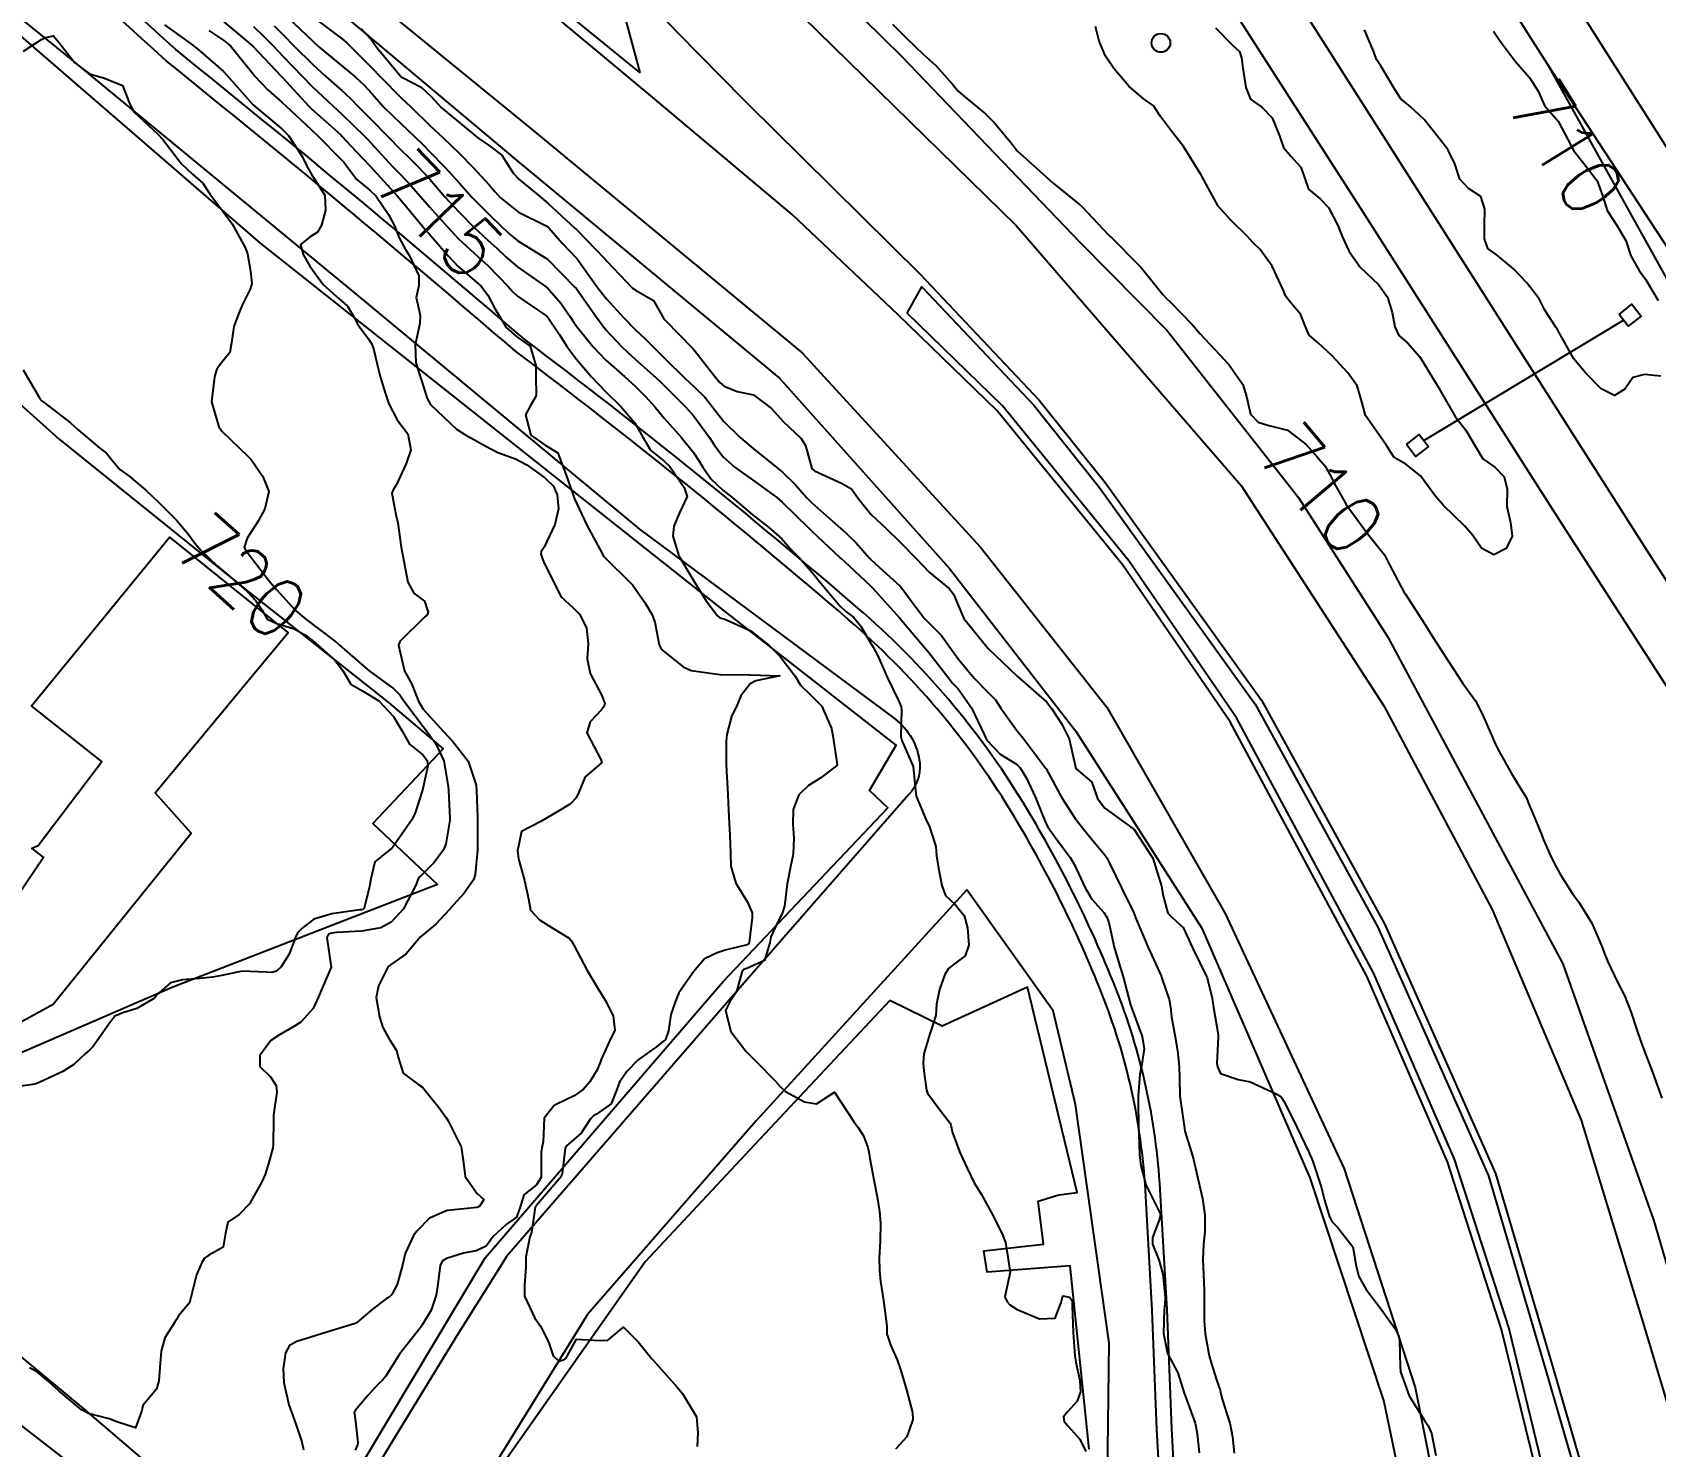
# Model space of a CAD drawing. Header units: metres. Extents: x 307586 to 320046, y 7427249 to 7434250.
# Drawn here: x 308249.6 to 308358.9, y 7433378.9 to 7433474.2 of the extents above; entities that cross this region are included whole.
import ezdxf
from ezdxf.enums import TextEntityAlignment as Align

# ---------------------------------------------------------------- set-up
doc = ezdxf.new("R2010")
doc.units = ezdxf.units.M
doc.header["$MEASUREMENT"] = 0
for name, color, linetype in [('Area Verde e Lazer', 45, 'Continuous'), ('Cotas', 45, 'Continuous'), ('Curvas de Nivel 1m', 11, 'Continuous'), ('Curvas de Nivel 5m', 15, 'Continuous'), ('Divisa', 42, 'FENCELINE2'), ('Edificações', 30, 'Continuous'), ('Linha Férrea', 20, 'Continuous'), ('Portico', 45, 'Continuous'), ('Postes', 20, 'Continuous'), ('Vias Primárias', 230, 'Continuous')]:
    doc.layers.add(name, color=color, linetype=linetype)
doc.styles.add('Style-STANDARD', font='STANDARD.shx')
doc.linetypes.add('FENCELINE2', pattern='A,0.25,-0.1,[132,ltypeshp.shx,S=0.1,R=0,X=-0.1,Y=0],-0.1,1', length=1.45)

msp = doc.modelspace()

# ---------------------------------------------------------------- linework, layer by layer
at = {"layer": 'Area Verde e Lazer'}
msp.add_lwpolyline([(308250.54, 7433510.3), (308254.31, 7433512.95), (308257.17, 7433515.85, -0.477008), (308257.92, 7433515.78, 0.001322), (308262.48, 7433508.89, 0.034375), (308271.65, 7433496.99, -0.003593), (308283.4, 7433483.54, 0.037064), (308288.67, 7433478.26), (308290.47, 7433471.49), (308274.05, 7433484.89), (308257.76, 7433498.31), (308246.19, 7433507.56, -0.707799), (308247.27, 7433509.44)], format="xyb", close=True, dxfattribs=at)
for points in [[(308232.71, 7433507.15), (308251.41, 7433491.66), (308265.59, 7433479.52), (308282.05, 7433465.68), (308299.89, 7433450.91), (308311.34, 7433438.07), (308319.87, 7433427.12), (308328.36, 7433413.85), (308335.63, 7433397.02), (308340.62, 7433381.95), (308343.64, 7433367.37)], [(308351.65, 7433376.21), (308349.04, 7433386.93), (308345.37, 7433398.27), (308339.92, 7433410.83), (308330.68, 7433428.01), (308323.42, 7433438.6), (308314.92, 7433449.04), (308308.5, 7433455.29), (308309.49, 7433457.06), (308317.02, 7433449.08), (308321.43, 7433443.56), (308331.95, 7433428.93), (308340.2, 7433413.92), (308347.66, 7433397.15), (308351.54, 7433384.04), (308355.76, 7433369.49)]]:
    msp.add_lwpolyline(points, dxfattribs=at)
msp.add_lwpolyline([(308326.76, 7433372.22), (308326.32, 7433380.12), (308326.01, 7433388.14), (308325.54, 7433396.23, 0.08058), (308322.53, 7433409.85, 0.042452), (308316.31, 7433422.3, 0.077943), (308305.17, 7433435.41, 0.016479), (308282.73, 7433453.5, 0.008104), (308259.21, 7433473.04, 0.030446), (308231.41, 7433495.56, 0.010204)], format="xyb", dxfattribs=at)
at = {"layer": 'Curvas de Nivel 1m', "flags": 128}
for points, elevation in [([(308258.45, 7433474.71), (308260.35, 7433473.33), (308260.43, 7433473.27), (308260.69, 7433473.07), (308262.41, 7433471.58), (308262.68, 7433471.3), (308264.38, 7433469.36), (308264.42, 7433469.32), (308264.47, 7433469.28), (308266.36, 7433467.71), (308266.81, 7433467.25), (308267.73, 7433465.84), (308268.03, 7433465.23), (308268.33, 7433464.67), (308269.25, 7433463.22), (308269.29, 7433462.23), (308269.04, 7433461.22), (308268.77, 7433460.73), (308268.27, 7433460.42), (308267.61, 7433459.9), (308267.79, 7433459.23), (308268.25, 7433458.45), (308269.14, 7433457.22), (308270.22, 7433456.24), (308270.78, 7433455.76), (308271.11, 7433455.2), (308271.5, 7433454.48), (308272.2, 7433453.55), (308272.43, 7433453.18), (308272.56, 7433452.8), (308272.95, 7433451.17), (308273.27, 7433450.05), (308273.57, 7433449.17), (308274.13, 7433448.1), (308274.85, 7433447.15), (308275.04, 7433446.08), (308274.73, 7433445.15), (308274.08, 7433443.73), (308273.86, 7433443.38), (308273.78, 7433443.16), (308274.05, 7433441.72), (308274.17, 7433441.16), (308274.39, 7433439.52), (308274.46, 7433439.15), (308274.58, 7433438.58), (308274.85, 7433437.15), (308275.26, 7433436.41), (308275.98, 7433435.87), (308276.21, 7433435.13), (308276.15, 7433434.95), (308275.97, 7433434.79), (308274.32, 7433433.15), (308274.21, 7433432.9), (308274.62, 7433431.15), (308275.09, 7433430.32), (308275.57, 7433429.13), (308275.89, 7433428.59), (308277.24, 7433427.12), (308277.87, 7433426.43), (308278.91, 7433425.1), (308279.45, 7433423.48), (308279.48, 7433423.09), (308279.55, 7433421.35), (308279.55, 7433421.09), (308279.55, 7433419.33), (308279.54, 7433419.09), (308279.39, 7433417.46), (308279.27, 7433417.09), (308278.65, 7433416.2), (308277.73, 7433415.19), (308277.69, 7433415.15), (308277.66, 7433415.11), (308276.73, 7433414.12), (308275.71, 7433413.25), (308275.6, 7433413.13), (308274.74, 7433412.11), (308273.69, 7433411.38), (308273.56, 7433411.29), (308273.47, 7433411.16), (308272.88, 7433409.96), (308272.72, 7433409.17), (308272.94, 7433407.87), (308273.17, 7433407.16), (308273.62, 7433406.33), (308274.08, 7433405.61), (308274.2, 7433405.15), (308274.54, 7433404.08), (308275.59, 7433403.28), (308275.83, 7433403.13), (308276.96, 7433401.73), (308277.41, 7433401.11), (308277.56, 7433400.87), (308278.45, 7433399.1), (308278.59, 7433398.03), (308278.72, 7433397.1), (308279.5, 7433395.98), (308279.98, 7433395.57), (308279.68, 7433395.09), (308279.49, 7433395.02), (308277.75, 7433394.85), (308277.49, 7433394.81), (308276.31, 7433394.3), (308275.48, 7433393.46), (308275.24, 7433393.13), (308274.67, 7433391.93), (308274.5, 7433391.14), (308274.12, 7433389.84), (308273.78, 7433389.15), (308273.59, 7433388.99), (308273.42, 7433388.88), (308272.44, 7433388.14), (308271.39, 7433387.24), (308271.35, 7433387.22), (308271.23, 7433387.18), (308269.39, 7433386.62), (308268.32, 7433386.29), (308267.38, 7433386), (308266.88, 7433385.73), (308266.6, 7433385.24), (308266.44, 7433384.16), (308266.49, 7433383.24), (308266.83, 7433381.73), (308267, 7433381.23), (308267.31, 7433380.42), (308267.7, 7433379.23), (308267.82, 7433378.7)], 718), ([(308261.45, 7433474.32), (308262.44, 7433473.66), (308262.89, 7433473.3), (308264.41, 7433471.43), (308264.52, 7433471.28), (308265.44, 7433470.31), (308266.39, 7433469.47), (308266.63, 7433469.25), (308268.36, 7433467.64), (308268.79, 7433467.23), (308270.34, 7433465.65), (308270.55, 7433465.42), (308270.72, 7433465.2), (308271.41, 7433464.28), (308272.32, 7433463.54), (308272.69, 7433463.18), (308273.54, 7433461.92), (308273.94, 7433461.16), (308274.27, 7433460.35), (308274.69, 7433459.57), (308274.97, 7433459.15), (308275.58, 7433457.8), (308275.59, 7433457.14), (308275.42, 7433456.33), (308275.67, 7433455.14), (308275.65, 7433454.58), (308275.34, 7433453.14), (308275.38, 7433451.94), (308275.63, 7433451.14), (308275.76, 7433450.74), (308276.15, 7433449.53), (308276.38, 7433449.13), (308278.12, 7433447.47), (308278.69, 7433447.1), (308280.11, 7433446.31), (308280.91, 7433445.89), (308282.1, 7433445.46), (308282.86, 7433445.05), (308284.08, 7433444.19), (308284.67, 7433443.62), (308284.92, 7433443.03), (308284.99, 7433442.09), (308284.75, 7433441.03), (308284.03, 7433439.52), (308283.84, 7433439.22), (308283.8, 7433439.04), (308284.01, 7433438.49), (308284.76, 7433437.03), (308285.16, 7433436.2), (308285.98, 7433435.43), (308286.41, 7433435.01), (308286.88, 7433434.08), (308287, 7433433), (308286.94, 7433432), (308287.13, 7433431), (308287.91, 7433429.53), (308288.13, 7433428.99), (308288.08, 7433428.81), (308287.9, 7433428.55), (308287.14, 7433427.74), (308286.9, 7433427), (308287.86, 7433425.2), (308287.91, 7433424.99), (308287.89, 7433424.95), (308287.85, 7433424.93), (308286.8, 7433424.05), (308286.36, 7433423), (308286.2, 7433422.63), (308285.82, 7433422.23), (308285.07, 7433421.77), (308283.8, 7433421.04), (308282.5, 7433420.35), (308282.23, 7433419.06), (308282.31, 7433418.52), (308282.72, 7433417.05), (308282.97, 7433415.82), (308283.12, 7433415.05), (308283.73, 7433414.4), (308284.57, 7433413.87), (308285.71, 7433413.16), (308285.86, 7433413.01), (308286.03, 7433412.69), (308286.93, 7433411), (308287.67, 7433409.76), (308288.14, 7433408.99), (308288.69, 7433407.93), (308288.8, 7433406.98), (308288.42, 7433406.19), (308287.88, 7433404.99), (308287.81, 7433404.79), (308287.61, 7433404.3), (308287.12, 7433403.48), (308286.69, 7433403), (308286.05, 7433402.54), (308285.58, 7433402.31), (308284.71, 7433401.89), (308284.03, 7433401.03), (308283.97, 7433399.45), (308283.87, 7433399.04), (308283.84, 7433398.74), (308283.83, 7433397.04), (308283.51, 7433396.56), (308282.67, 7433395.88), (308282.41, 7433395.05), (308282.17, 7433394.37), (308281.48, 7433393.87), (308280.6, 7433393.07), (308280.13, 7433392.41), (308279.46, 7433392.11), (308278.6, 7433391.95), (308277.45, 7433391.58), (308277.16, 7433391.4), (308277.03, 7433391.11), (308276.85, 7433389.69), (308276.76, 7433389.12), (308276.42, 7433388.11), (308275.84, 7433387.13), (308275.66, 7433386.86), (308275.39, 7433386.53), (308274.29, 7433385.15), (308273.36, 7433383.65), (308273.14, 7433383.38), (308272.9, 7433383.16), (308272.16, 7433382.36), (308271.33, 7433381.36), (308271.25, 7433381.25), (308271.24, 7433381.18), (308271.25, 7433381.11), (308271.32, 7433380.61), (308271.47, 7433379.18), (308271.46, 7433379.02), (308271.3, 7433378.67)], 717), ([(308262.45, 7433474.9), (308264.4, 7433473.28), (308264.43, 7433473.25), (308266.31, 7433471.25), (308266.36, 7433471.21), (308266.4, 7433471.16), (308268.18, 7433469.23), (308268.38, 7433469.03), (308269.91, 7433467.67), (308270.35, 7433467.27), (308270.41, 7433467.21), (308271.35, 7433466.2), (308272.32, 7433465.18), (308274.16, 7433463.16), (308274.31, 7433462.99), (308275.84, 7433461.14), (308276.04, 7433460.89), (308276.28, 7433460.63), (308277.59, 7433459.12), (308278.25, 7433458.42), (308279.79, 7433457.09), (308280.23, 7433456.5), (308280.72, 7433455.59), (308281.02, 7433455.08), (308281.46, 7433454.33), (308282.2, 7433453.69), (308283.1, 7433453.05), (308283.47, 7433451.75), (308283.47, 7433451.05), (308283.49, 7433449.71), (308283.12, 7433449.05), (308282.77, 7433448.42), (308283.14, 7433447.05), (308284.11, 7433446.38), (308284.95, 7433445.88), (308285.27, 7433445.02), (308285.5, 7433444.44), (308286, 7433443.01), (308286.07, 7433442.78), (308286.92, 7433441), (308287.94, 7433439.08), (308287.98, 7433438.99), (308288.02, 7433438.94), (308289.99, 7433436.97), (308290.82, 7433435.79), (308291.32, 7433434.95), (308291.49, 7433434.47), (308291.78, 7433432.94), (308291.95, 7433432.61), (308293.41, 7433431.44), (308293.93, 7433431.21), (308295.88, 7433430.94), (308295.92, 7433430.93), (308297.88, 7433430.91), (308297.92, 7433430.92), (308299.92, 7433430.85), (308298.29, 7433430.5), (308297.92, 7433430.3), (308297.29, 7433429.5), (308297.05, 7433428.88), (308296.66, 7433428.11), (308296.34, 7433426.89), (308296.3, 7433426.45), (308296.29, 7433424.89), (308296.31, 7433424.42), (308296.4, 7433422.88), (308296.43, 7433422.28), (308296.5, 7433420.88), (308296.54, 7433420.14), (308296.59, 7433418.88), (308296.62, 7433418.03), (308296.94, 7433416.88), (308297.74, 7433415.6), (308298.04, 7433414.87), (308298.05, 7433414.55), (308297.85, 7433412.87), (308297.81, 7433412.77), (308297.71, 7433412.72), (308296.23, 7433412.36), (308295.7, 7433412.19), (308294.83, 7433411.77), (308294.09, 7433410.91), (308293.68, 7433410.29), (308293.12, 7433409.48), (308292.88, 7433408.93), (308292.56, 7433408.02), (308292.41, 7433406.93), (308292.22, 7433406.34), (308291.62, 7433405.87), (308290.38, 7433404.96), (308289.61, 7433404.18), (308289.1, 7433403.47), (308288.94, 7433402.98), (308288.56, 7433402), (308287.57, 7433401.31), (308287.36, 7433401.2), (308287.15, 7433400.99), (308286.52, 7433400.04), (308285.54, 7433399.18), (308285.46, 7433399.01), (308285.25, 7433397.28), (308285.12, 7433397.02), (308283.49, 7433395.14), (308283.45, 7433395.09), (308283.43, 7433395.04), (308283.18, 7433393.34), (308283.08, 7433393.04), (308282.8, 7433391.7), (308282.8, 7433391.05), (308282.72, 7433389.76), (308282.71, 7433389.05), (308283.4, 7433387.57), (308283.79, 7433387.03), (308284.33, 7433385.97), (308284.64, 7433385.02), (308285.02, 7433384.67), (308285.37, 7433384.75), (308285.52, 7433384.86), (308285.58, 7433385.01), (308286.22, 7433386.16), (308287.38, 7433386.08), (308288.31, 7433386.05), (308289.39, 7433386.97), (308290.38, 7433385.96), (308291.19, 7433384.94), (308291.27, 7433384.84), (308291.37, 7433384.74), (308293, 7433382.92), (308293.35, 7433382.5), (308294.31, 7433380.91), (308294.39, 7433379.83), (308294.35, 7433378.91)], 716), ([(308265.84, 7433474.65), (308266.44, 7433474.04), (308267.21, 7433473.24), (308268.42, 7433472.05), (308269.32, 7433471.22), (308270.39, 7433470.28), (308270.96, 7433469.77), (308271.52, 7433469.19), (308272.37, 7433468.32), (308273.53, 7433467.17), (308274.34, 7433466.33), (308274.93, 7433465.75), (308275.55, 7433465.14), (308275.93, 7433464.74), (308276.32, 7433464.3), (308277.35, 7433463.12), (308278.3, 7433462.08), (308279.27, 7433461.1), (308280.27, 7433460.18), (308280.84, 7433459.66), (308281.45, 7433459.07), (308282.25, 7433458.38), (308284.2, 7433457.04), (308284.23, 7433457.02), (308285.15, 7433455.96), (308285.8, 7433455.02), (308285.96, 7433454.76), (308286.21, 7433454.41), (308287.33, 7433453), (308288.18, 7433452.12), (308289.46, 7433450.98), (308290.16, 7433450.36), (308290.87, 7433449.67), (308291.51, 7433448.95), (308292.13, 7433448.21), (308293.27, 7433446.93), (308294.1, 7433445.89), (308294.49, 7433445.31), (308294.72, 7433444.91), (308295.28, 7433444.09), (308296.08, 7433443.36), (308296.69, 7433442.88), (308298.06, 7433441.71), (308299.15, 7433440.86), (308300.04, 7433440.07), (308300.62, 7433439.43), (308301.2, 7433438.83), (308302.01, 7433437.91), (308302.91, 7433436.81), (308303.98, 7433435.53), (308304.37, 7433435.18), (308304.88, 7433434.79), (308305.37, 7433434.18), (308305.96, 7433433.19), (308306.21, 7433432.77), (308306.51, 7433432.2), (308307.14, 7433430.76), (308307.91, 7433429.19), (308308.09, 7433428.75), (308308.11, 7433428.54), (308308.06, 7433426.75), (308308.14, 7433426.48), (308308.9, 7433424.74), (308309.01, 7433423.57), (308309.1, 7433422.74), (308309.81, 7433421.04), (308309.97, 7433420.73), (308310.42, 7433419.35), (308310.48, 7433418.72), (308310.61, 7433417.88), (308310.84, 7433416.71), (308311.08, 7433416.04), (308311.74, 7433415.43), (308312.34, 7433414.69), (308312.56, 7433413.86), (308312.64, 7433412.69), (308312.41, 7433411.98), (308311.69, 7433411.43), (308311.27, 7433411.12), (308311.03, 7433410.71), (308310.67, 7433409.72), (308310.48, 7433408.72), (308310.42, 7433407.95), (308310.03, 7433406.72), (308309.62, 7433405.37), (308309.57, 7433404.78), (308309.57, 7433404.73), (308309.61, 7433404.22), (308309.79, 7433402.92), (308309.87, 7433402.73), (308310.69, 7433401.6), (308311.39, 7433400.7), (308311.44, 7433400.58), (308311.56, 7433400.05), (308312.07, 7433398.69), (308312.54, 7433397.68), (308313.01, 7433396.69), (308313.51, 7433395.89), (308314.18, 7433394.67), (308314.9, 7433393.24), (308315.11, 7433392.66), (308315.44, 7433390.66), (308315.08, 7433389.01), (308315.23, 7433388.66), (308315.42, 7433388.46), (308315.91, 7433388.16), (308317.41, 7433387.52), (308318.47, 7433387.56), (308318.87, 7433388.62), (308318.98, 7433389.07), (308319.43, 7433388.99), (308319.58, 7433388.77), (308319.62, 7433388.61), (308319.62, 7433388.4), (308319.67, 7433386.61), (308319.79, 7433385.02), (308319.85, 7433384.6), (308320.14, 7433383.37), (308320.18, 7433382.6), (308319.96, 7433381.98), (308319.33, 7433381.28), (308319.02, 7433380.92), (308319.07, 7433380.61), (308319.32, 7433380.3), (308320.12, 7433379.41), (308320.53, 7433378.59)], 714), ([(308266.72, 7433475.25), (308268.44, 7433473.6), (308268.85, 7433473.23), (308270.41, 7433471.94), (308271.29, 7433471.2), (308271.88, 7433470.67), (308272.39, 7433470.11), (308273.24, 7433469.17), (308274.37, 7433468.05), (308275.33, 7433467.15), (308275.86, 7433466.65), (308276.34, 7433466.16), (308277.34, 7433465.12), (308278.32, 7433464.03), (308279.16, 7433463.1), (308280.3, 7433461.94), (308281.2, 7433461.08), (308281.77, 7433460.56), (308282.27, 7433460.15), (308284.09, 7433459.04), (308284.26, 7433458.91), (308286.13, 7433457.01), (308286.18, 7433456.96), (308286.23, 7433456.89), (308287.56, 7433455), (308288.2, 7433454.16), (308289.3, 7433452.98), (308290.18, 7433452.16), (308291.57, 7433450.95), (308291.87, 7433450.66), (308292.16, 7433450.37), (308293.61, 7433448.93), (308294.13, 7433448.33), (308295.17, 7433446.9), (308295.54, 7433446.33), (308296.1, 7433445.6), (308296.91, 7433444.88), (308298.08, 7433444.06), (308299.72, 7433442.85), (308300.07, 7433442.55), (308301.84, 7433440.82), (308301.94, 7433440.72), (308302.04, 7433440.62), (308303.99, 7433438.8), (308304.02, 7433438.78), (308304.28, 7433438.54), (308306, 7433436.93), (308306.16, 7433436.77), (308307.97, 7433434.75), (308309.69, 7433432.73), (308309.95, 7433432.42), (308311.28, 7433430.71), (308311.56, 7433430.34), (308311.92, 7433429.96), (308312.84, 7433428.69), (308313.71, 7433426.85), (308313.77, 7433426.68), (308313.87, 7433426.51), (308314.76, 7433425.56), (308315.86, 7433424.89), (308316.11, 7433424.65), (308316.54, 7433423.95), (308317.15, 7433422.64), (308317.81, 7433420.97), (308317.99, 7433420.63), (308318.51, 7433419.91), (308319.47, 7433418.61), (308319.78, 7433418.11), (308320.47, 7433416.6), (308320.94, 7433415.79), (308321.74, 7433414.9), (308321.95, 7433414.58), (308322.08, 7433414.22), (308322.44, 7433412.57), (308322.76, 7433411.51), (308323.06, 7433410.57), (308323.55, 7433408.67), (308323.58, 7433408.56), (308323.66, 7433408.37), (308324.33, 7433406.55), (308324.47, 7433405.71), (308324.28, 7433404.55), (308324.17, 7433403.99), (308324.06, 7433402.56), (308324.05, 7433402.09), (308324.08, 7433400.55), (308324.1, 7433400.01), (308324.16, 7433398.55), (308324.23, 7433397.85), (308324.58, 7433396.55), (308325.49, 7433394.7), (308325.55, 7433394.59), (308325.56, 7433394.54), (308325.49, 7433394.24), (308325.02, 7433393), (308325.03, 7433392.54), (308325.46, 7433391.5), (308325.73, 7433390.54), (308325.87, 7433388.98), (308325.85, 7433388.53), (308325.82, 7433388.13), (308325.77, 7433386.53), (308326.03, 7433385.18), (308326.4, 7433384.52), (308326.74, 7433383.89), (308327.15, 7433382.51), (308327.35, 7433382.03), (308327.89, 7433380.5), (308328.03, 7433379.79), (308328.16, 7433378.5)], 713), ([(308268.48, 7433475.23), (308270.44, 7433473.74), (308270.73, 7433473.5), (308271.04, 7433473.2), (308272.41, 7433471.83), (308273.04, 7433471.17), (308274.39, 7433469.78), (308274.72, 7433469.49), (308275.07, 7433469.15), (308276.36, 7433467.91), (308277.21, 7433467.12), (308278.34, 7433466.03), (308279.25, 7433465.1), (308280.32, 7433463.93), (308280.71, 7433463.48), (308281.08, 7433463.08), (308282.3, 7433462.09), (308284.17, 7433461.16), (308284.28, 7433461.1), (308284.35, 7433461.04), (308285.24, 7433459.99), (308286.2, 7433459.01), (308286.26, 7433458.94), (308287.63, 7433457), (308288.23, 7433456.25), (308289.37, 7433454.98), (308290.2, 7433454.15), (308290.82, 7433453.58), (308291.44, 7433452.95), (308292.18, 7433452.21), (308293.49, 7433450.93), (308294.16, 7433450.3), (308294.85, 7433449.61), (308295.42, 7433448.9), (308296.13, 7433448), (308297.26, 7433446.88), (308298.11, 7433446.17), (308299.73, 7433444.85), (308300.09, 7433444.56), (308300.96, 7433443.72), (308301.73, 7433442.83), (308302.07, 7433442.49), (308304, 7433440.8), (308304.04, 7433440.76), (308305.05, 7433439.8), (308305.96, 7433438.77), (308306.02, 7433438.7), (308306.64, 7433438.14), (308308, 7433436.91), (308308.14, 7433436.75), (308308.56, 7433436.17), (308309.64, 7433434.73), (308309.97, 7433434.39), (308310.81, 7433433.56), (308311.41, 7433432.71), (308311.94, 7433431.98), (308313.01, 7433430.69), (308313.91, 7433429.76), (308314.45, 7433429.22), (308314.81, 7433428.67), (308315.88, 7433427.15), (308316.3, 7433426.65), (308317.72, 7433424.76), (308317.82, 7433424.63), (308317.85, 7433424.58), (308318.91, 7433422.62), (308319.81, 7433421.24), (308320.32, 7433420.6), (308320.98, 7433419.78), (308321.79, 7433418.8), (308321.94, 7433418.58), (308322.13, 7433418.22), (308322.93, 7433416.57), (308323.74, 7433414.91), (308323.89, 7433414.56), (308324, 7433414.29), (308324.73, 7433412.55), (308325.6, 7433410.62), (308325.64, 7433410.54), (308325.68, 7433410.41), (308326.16, 7433409.03), (308326.23, 7433408.53), (308326.31, 7433407.87), (308326.56, 7433406.53), (308326.71, 7433405.61), (308326.83, 7433404.52), (308326.84, 7433403.75), (308326.87, 7433402.52), (308327.1, 7433400.98), (308327.15, 7433400.52), (308327.21, 7433400.16), (308327.55, 7433399.09), (308327.72, 7433398.51), (308327.78, 7433398.26), (308328.2, 7433396.5), (308328.39, 7433395.62), (308328.55, 7433394.5), (308328.56, 7433393.42), (308328.46, 7433392.5), (308328.41, 7433391.55), (308328.46, 7433390.5), (308328.51, 7433389.42), (308328.51, 7433388.5), (308328.51, 7433387.4), (308328.57, 7433386.5), (308328.85, 7433385.03), (308329, 7433384.49), (308329.36, 7433383.34), (308329.58, 7433382.71), (308329.64, 7433382.49), (308329.73, 7433382.1), (308330.24, 7433380.48), (308330.42, 7433379.58), (308330.53, 7433378.47)], 712), ([(308271.71, 7433474.45), (308272.44, 7433473.63), (308272.75, 7433473.18), (308274.4, 7433471.2), (308274.48, 7433471.16), (308275.75, 7433470.5), (308276.39, 7433469.91), (308277.12, 7433469.12), (308278.37, 7433468.08), (308279.57, 7433467.1), (308280.35, 7433466.55), (308281.18, 7433465.92), (308281.72, 7433465.07), (308281.96, 7433464.7), (308282.33, 7433464.3), (308283.85, 7433463.04), (308284.31, 7433462.67), (308286.11, 7433461.01), (308286.2, 7433460.93), (308286.28, 7433460.84), (308288.07, 7433458.99), (308288.26, 7433458.79), (308289.99, 7433456.97), (308290.23, 7433456.81), (308291.41, 7433456.13), (308292.07, 7433454.94), (308292.13, 7433454.86), (308292.21, 7433454.78), (308294.04, 7433452.92), (308294.19, 7433452.75), (308295.62, 7433450.9), (308295.87, 7433450.6), (308296.16, 7433450.35), (308297.03, 7433450), (308298.15, 7433449.77), (308299.35, 7433448.86), (308300.13, 7433447.99), (308301.35, 7433446.83), (308301.65, 7433446.37), (308302.06, 7433444.82), (308302.07, 7433444.8), (308302.09, 7433444.78), (308302.26, 7433444.65), (308304.08, 7433443.83), (308304.74, 7433443.45), (308305.22, 7433442.78), (308306.06, 7433441.72), (308307.07, 7433440.76), (308308.03, 7433439.84), (308309.1, 7433438.74), (308310.01, 7433437.81), (308311.34, 7433436.71), (308311.62, 7433436.34), (308311.98, 7433435.5), (308312.32, 7433434.7), (308313.95, 7433432.68), (308315.93, 7433430.8), (308316.1, 7433430.65), (308317.91, 7433429.06), (308318.24, 7433428.63), (308318.91, 7433427.59), (308319.4, 7433426.61), (308319.85, 7433424.61), (308320.94, 7433423.69), (308321.33, 7433422.59), (308321.82, 7433421.93), (308323.71, 7433420.56), (308323.8, 7433420.48), (308325.04, 7433418.55), (308325.63, 7433416.67), (308325.66, 7433416.54), (308325.75, 7433416.01), (308326.06, 7433414.86), (308326.38, 7433414.53), (308327.1, 7433413.89), (308327.71, 7433412.51), (308328.7, 7433410.5), (308329.04, 7433409.13), (308329.13, 7433408.5), (308329.44, 7433406.68), (308329.46, 7433406.49), (308329.36, 7433404.74), (308329.41, 7433404.49), (308329.61, 7433404.04), (308330.79, 7433403.65), (308331.6, 7433403.49), (308333.35, 7433402.69), (308333.59, 7433402.54), (308333.71, 7433402.44), (308333.95, 7433402.08), (308334.76, 7433400.43), (308335.55, 7433398.75), (308335.66, 7433398.53), (308335.72, 7433398.42), (308335.84, 7433398.11), (308336.38, 7433396.41), (308336.61, 7433395.51), (308336.96, 7433394.4), (308337.14, 7433394.05), (308337.49, 7433393.7), (308338.52, 7433392.38), (308338.76, 7433391.07), (308338.92, 7433390.38), (308339.43, 7433389.49), (308339.91, 7433388.84), (308340.29, 7433388.36), (308341.4, 7433386.82), (308341.62, 7433386.34), (308341.68, 7433386.04), (308341.71, 7433384.34), (308341.74, 7433383.96), (308342.31, 7433382.33), (308343.33, 7433380.71), (308343.61, 7433380.32), (308343.82, 7433379.82), (308344.11, 7433378.31)], 711), ([(308248.95, 7433472.94), (308249.74, 7433473.46), (308250.17, 7433473.72), (308250.44, 7433473.86), (308250.97, 7433473.97), (308251.4, 7433473.44), (308252.41, 7433472.14), (308253.39, 7433471.41), (308254.4, 7433471.12), (308255.62, 7433470.61), (308256.11, 7433469.37), (308256.38, 7433468.84), (308258, 7433467.35), (308258.35, 7433466.97), (308259.6, 7433465.34), (308260.33, 7433464.65), (308261.04, 7433464.04), (308261.5, 7433463.31), (308262.3, 7433462.27), (308263.01, 7433461.29), (308263.91, 7433459.65), (308264.04, 7433459.28), (308264.25, 7433458.12), (308264.33, 7433457.28), (308264.23, 7433456.9), (308263.69, 7433455.81), (308263.46, 7433455.29), (308263.12, 7433454.38), (308262.97, 7433453.29), (308262.86, 7433452.62), (308262.17, 7433451.79), (308261.97, 7433451.5), (308261.92, 7433451.3), (308261.83, 7433450.98), (308261.62, 7433449.31), (308262.12, 7433447.63), (308262.33, 7433447.3), (308264.1, 7433445.63), (308264.27, 7433445.45), (308264.38, 7433445.28), (308265.08, 7433444.27), (308265.49, 7433443.26), (308265.22, 7433442.09), (308264.77, 7433441.27), (308264.03, 7433440.12), (308263.81, 7433439.49), (308263.94, 7433439.28), (308264.02, 7433439.18), (308265.49, 7433437.26), (308265.72, 7433436.98), (308265.99, 7433436.66), (308267.27, 7433435.24), (308267.97, 7433434.66), (308269.9, 7433433.21), (308269.95, 7433433.17), (308270.24, 7433432.91), (308271.93, 7433431.44), (308272.25, 7433431.18), (308273.91, 7433429.96), (308274.32, 7433429.56), (308274.59, 7433429.15), (308275.88, 7433427.42), (308276.11, 7433427.13), (308276.73, 7433426.26), (308277.28, 7433425.12), (308277.57, 7433423.38), (308277.58, 7433423.11), (308277.67, 7433421.24), (308277.67, 7433421.11), (308277.4, 7433419.5), (308277.26, 7433419.12), (308276.63, 7433418.26), (308275.76, 7433417.42), (308275.61, 7433417.27), (308275.53, 7433417.13), (308275.4, 7433416.79), (308274.56, 7433415.15), (308273.72, 7433414.24), (308273.02, 7433413.87), (308271.72, 7433413.64), (308270.05, 7433413.54), (308269.72, 7433413.51), (308269.5, 7433413.43), (308269.38, 7433413.21), (308269.68, 7433411.21), (308269.08, 7433409.8), (308268.83, 7433409.22), (308268.46, 7433408.42), (308267.64, 7433407.52), (308267.46, 7433407.4), (308267.21, 7433407.23), (308266.21, 7433406.66), (308265.62, 7433406.27), (308264.87, 7433405.26), (308264.88, 7433404.53), (308265.6, 7433403.82), (308265.98, 7433403.25), (308266.03, 7433402.8), (308265.8, 7433401.25), (308265.79, 7433401.02), (308265.77, 7433399.25), (308265.75, 7433399.04), (308265.53, 7433398.2), (308265.31, 7433397.46), (308265.23, 7433397.25), (308265, 7433396.75), (308264.18, 7433395.27), (308263.49, 7433394.56), (308262.73, 7433394.04), (308262.57, 7433393.29), (308262.41, 7433392.34), (308261.45, 7433391.81), (308261.15, 7433391.6), (308260.96, 7433391.31), (308260.6, 7433390.48), (308260.32, 7433389.32), (308260.14, 7433388.59), (308259.4, 7433387.73), (308259.25, 7433387.48), (308259.16, 7433387.33), (308258.48, 7433386.24), (308258.22, 7433385.34), (308258.16, 7433384.54), (308258.08, 7433383.34), (308257.91, 7433382.78), (308257.33, 7433382.09), (308257, 7433381.68), (308256.93, 7433381.35), (308256.49, 7433380.18), (308255.31, 7433380.56), (308254.72, 7433380.79), (308253.32, 7433381.15), (308252.86, 7433381.4), (308251.34, 7433382.67), (308250.47, 7433383.43), (308249.87, 7433383.95), (308249.36, 7433384.21)], 719)]:
    msp.add_lwpolyline(points, dxfattribs=dict(at, elevation=elevation))
at = {"layer": 'Curvas de Nivel 5m', "flags": 128}
for points, elevation in [([(308264.45, 7433474.59), (308265.12, 7433473.95), (308265.79, 7433473.26), (308266.42, 7433472.59), (308267.72, 7433471.24), (308268.4, 7433470.55), (308269.82, 7433469.22), (308270.38, 7433468.7), (308271.94, 7433467.19), (308272.15, 7433466.98), (308272.35, 7433466.76), (308273.82, 7433465.17), (308274.33, 7433464.64), (308275.06, 7433463.89), (308275.71, 7433463.14), (308276.3, 7433462.45), (308277.49, 7433461.12), (308278.27, 7433460.29), (308279.56, 7433459.1), (308280.25, 7433458.48), (308281.62, 7433457.07), (308281.9, 7433456.73), (308282.23, 7433456.43), (308284.09, 7433455.16), (308284.21, 7433455.08), (308284.23, 7433455.06), (308284.25, 7433455.04), (308285.04, 7433453.86), (308285.59, 7433453.02), (308286.18, 7433452.2), (308287.23, 7433451), (308288.15, 7433450.02), (308289.2, 7433448.98), (308290.13, 7433447.92), (308290.67, 7433446.96), (308291.2, 7433446.05), (308292.1, 7433445.33), (308292.51, 7433444.94), (308293.46, 7433443.54), (308293.66, 7433442.92), (308293.16, 7433441.82), (308292.77, 7433440.93), (308292.71, 7433440.26), (308293.1, 7433438.93), (308294, 7433437.42), (308294.33, 7433436.91), (308294.96, 7433435.89), (308295.72, 7433434.89), (308295.85, 7433434.77), (308295.97, 7433434.73), (308296.17, 7433434.69), (308297.96, 7433433.88), (308299.21, 7433432.86), (308299.94, 7433432.15), (308300.95, 7433430.83), (308301.3, 7433430.21), (308301.91, 7433429.64), (308302.74, 7433428.81), (308303.39, 7433427.29), (308303.48, 7433426.8), (308303.77, 7433424.88), (308303.76, 7433424.8), (308302.67, 7433423.98), (308301.84, 7433423.45), (308301.19, 7433422.83), (308300.82, 7433421.83), (308300.8, 7433420.84), (308300.86, 7433419.9), (308300.82, 7433418.83), (308300.63, 7433417.98), (308300.4, 7433416.84), (308300.22, 7433415.33), (308300.07, 7433414.84), (308299.73, 7433414.19), (308299.31, 7433413.26), (308299.25, 7433412.85), (308298.89, 7433411.66), (308297.69, 7433411.12), (308297.5, 7433411.06), (308297.35, 7433410.87), (308296.99, 7433409.56), (308296.55, 7433408.88), (308296.25, 7433408.29), (308296.61, 7433406.88), (308297.62, 7433405.56), (308298.31, 7433404.86), (308299.6, 7433403.55), (308299.93, 7433403.18), (308300.3, 7433402.84), (308301.58, 7433402.14), (308302.38, 7433402.01), (308303.59, 7433402.8), (308304.92, 7433400.78), (308305.2, 7433400.42), (308305.55, 7433399.85), (308305.84, 7433399.07), (308305.91, 7433398.77), (308305.98, 7433398.33), (308306.27, 7433396.77), (308306.48, 7433395.74), (308306.64, 7433394.76), (308306.7, 7433393.97), (308306.67, 7433392.76), (308306.6, 7433391.62), (308306.62, 7433390.76), (308306.7, 7433390.03), (308306.9, 7433388.76), (308307.13, 7433387.02), (308307.13, 7433386.75), (308307.13, 7433386.5), (308307.38, 7433385.77), (308307.81, 7433384.75), (308308.07, 7433384.04), (308308.46, 7433382.74), (308308.85, 7433381.21), (308308.88, 7433380.73), (308308.47, 7433379.58), (308307.7, 7433378.75)], 715), ([(308307.5, 7433474.76), (308308.44, 7433473.8), (308309.57, 7433472.74), (308310.42, 7433471.97), (308311.54, 7433470.71), (308311.93, 7433470.24), (308312.39, 7433469.86), (308313.8, 7433468.69), (308314.37, 7433468.1), (308315.56, 7433466.66), (308315.91, 7433466.22), (308316.34, 7433465.84), (308317.65, 7433464.64), (308318.33, 7433464.03), (308320.11, 7433462.61), (308320.31, 7433462.43), (308322.04, 7433460.58), (308322.16, 7433460.46), (308322.28, 7433460.35), (308324.07, 7433458.56), (308324.26, 7433458.36), (308325.72, 7433456.54), (308325.96, 7433456.26), (308326.23, 7433456.02), (308327.69, 7433454.52), (308328.21, 7433453.92), (308329.55, 7433452.5), (308330.18, 7433451.83), (308331.12, 7433450.48), (308331.35, 7433449.67), (308331.64, 7433448.47), (308332.14, 7433447.94), (308332.87, 7433447.72), (308334.13, 7433447.39), (308335.37, 7433446.43), (308336.1, 7433445.62), (308336.66, 7433444.97), (308336.97, 7433444.41), (308337.35, 7433443.66), (308338.07, 7433442.39), (308339.55, 7433440.37), (308340.04, 7433439.78), (308340.65, 7433438.99), (308340.97, 7433438.36), (308341.99, 7433436.46), (308342.07, 7433436.34), (308342.22, 7433436.11), (308343.37, 7433434.33), (308343.96, 7433433.39), (308344.65, 7433432.31), (308345.92, 7433430.38), (308345.97, 7433430.3), (308346.78, 7433429.15), (308347.24, 7433428.28), (308347.88, 7433426.8), (308348.12, 7433426.27), (308348.39, 7433425.74), (308349.22, 7433424.26), (308349.84, 7433423.23), (308350.22, 7433422.62), (308350.37, 7433422.24), (308350.76, 7433421.3), (308351.22, 7433420.23), (308351.37, 7433419.8), (308351.79, 7433418.82), (308352.09, 7433418.22), (308352.49, 7433417.49), (308353.31, 7433416.2), (308353.75, 7433415.6), (308354.63, 7433414.19), (308355.33, 7433412.57), (308355.46, 7433412.18), (308355.7, 7433411.58), (308356.38, 7433410.17), (308356.82, 7433409.3), (308357.27, 7433408.16), (308357.65, 7433407.06), (308357.96, 7433406.15), (308358.16, 7433405.61), (308358.72, 7433404.14), (308359.35, 7433402.38)], 710), ([(308329.28, 7433474.5), (308330.44, 7433473.32), (308330.88, 7433472.92), (308331.03, 7433472.48), (308331.11, 7433471.79), (308331.31, 7433470.48), (308331.63, 7433469.7), (308332.39, 7433469.15), (308333.08, 7433468.45), (308333.59, 7433467.22), (308333.86, 7433466.44), (308334.35, 7433465.85), (308335.03, 7433465.12), (308335.26, 7433464.43), (308335.53, 7433463.63), (308336.32, 7433462.99), (308336.89, 7433462.4), (308337.52, 7433461.18), (308337.83, 7433460.39), (308338.27, 7433459.44), (308339.03, 7433458.38), (308340.25, 7433457.21), (308340.87, 7433456.36), (308341.18, 7433455.32), (308341.36, 7433454.35), (308341.63, 7433453.77), (308342.2, 7433453.28), (308343.03, 7433452.33), (308344.17, 7433450.49), (308344.27, 7433450.32), (308344.4, 7433450.08), (308345.43, 7433448.31), (308346.13, 7433447.39), (308346.8, 7433446.29), (308347.28, 7433445.46), (308348.1, 7433444.9), (308348.72, 7433444.26), (308348.92, 7433443.43), (308348.91, 7433442.26), (308349.14, 7433441.18), (308349.25, 7433440.26), (308348.86, 7433439.43), (308348.03, 7433439), (308347.2, 7433439.45), (308346.6, 7433440.29), (308346.05, 7433440.94), (308344.63, 7433442.31), (308344.08, 7433442.98), (308343.08, 7433444.33), (308342.1, 7433445.1), (308341.31, 7433445.55), (308340.79, 7433446.36), (308340.13, 7433447.34), (308339.37, 7433448.38), (308339.08, 7433449.46), (308338.82, 7433450.38), (308338.18, 7433451.26), (308337.13, 7433452.4), (308336.2, 7433453.29), (308335.58, 7433453.79), (308335.31, 7433454.42), (308335, 7433455.21), (308334.23, 7433456.12), (308333.99, 7433456.44), (308333.82, 7433456.86), (308333.09, 7433458.45), (308332.27, 7433459.56), (308331.82, 7433460.01), (308331.41, 7433460.47), (308330.3, 7433461.55), (308329.46, 7433462.5), (308328.38, 7433464.47), (308328.35, 7433464.51), (308328.33, 7433464.55), (308327.12, 7433466.52), (308326.37, 7433467.45), (308325.56, 7433468.54), (308325.09, 7433469.25), (308324.39, 7433469.75), (308323.42, 7433470.57), (308322.42, 7433471.77), (308321.86, 7433472.59), (308321.44, 7433473.6), (308321.19, 7433474.6)], 710), ([(308359.27, 7433451.04), (308358.18, 7433451.14), (308357.39, 7433450.95), (308356.85, 7433450.17), (308356.16, 7433449.74), (308355.26, 7433450.19), (308354.18, 7433451.28), (308353.42, 7433452.21), (308352.38, 7433454.05), (308352.3, 7433454.22), (308352.21, 7433454.34), (308351.47, 7433455.48), (308351.08, 7433456.24), (308350.25, 7433457.33), (308349.36, 7433458.26), (308348.27, 7433459.16), (308347.63, 7433459.64), (308347.39, 7433460.28), (308347.39, 7433461.19), (308347.42, 7433462.28), (308347.16, 7433463.13), (308346.33, 7433463.67), (308345.74, 7433464.31), (308345.39, 7433465.35), (308344.93, 7433466.31), (308344.36, 7433467.03), (308343.34, 7433468.33), (308342.39, 7433469.21), (308341.76, 7433469.71), (308341.35, 7433470.36), (308340.43, 7433471.9), (308340.13, 7433472.37), (308339.93, 7433472.89), (308339.32, 7433474.38)], 710), ([(308348.01, 7433474.27), (308348.45, 7433473.6), (308349.47, 7433472.26), (308350.42, 7433471.16), (308351.01, 7433470.24), (308351.44, 7433469.28), (308352.35, 7433468.22), (308352.38, 7433468.17), (308353.42, 7433466.21), (308354.34, 7433465.05), (308354.99, 7433464.19), (308355.37, 7433463.15), (308355.66, 7433462.19), (308356.3, 7433461.23), (308356.91, 7433460.17), (308357.26, 7433459.15), (308357.81, 7433458.16), (308358.25, 7433457.56), (308359.11, 7433456.14)], 710), ([(308248.92, 7433451.46), (308250.02, 7433449.57), (308250.1, 7433449.45), (308250.14, 7433449.4), (308250.36, 7433449.23), (308252.12, 7433447.88), (308252.64, 7433447.41), (308254.1, 7433446.18), (308254.55, 7433445.84), (308254.91, 7433445.39), (308255.45, 7433444.75), (308256.08, 7433444.3), (308257.19, 7433443.36), (308258.06, 7433442.52), (308259.27, 7433441.34), (308260.03, 7433440.43), (308260.49, 7433439.79), (308260.89, 7433439.32), (308262.01, 7433438.26), (308263.15, 7433437.29), (308263.99, 7433436.55), (308264.61, 7433435.9), (308265.03, 7433435.26), (308265.38, 7433434.67), (308265.96, 7433434.4), (308267.18, 7433434.02), (308267.96, 7433433.58), (308268.42, 7433433.23), (308269.93, 7433431.91), (308270.47, 7433431.2), (308271.01, 7433430.29), (308271.91, 7433429.76), (308272.89, 7433429.17), (308273.89, 7433428.11), (308274.45, 7433427.15), (308274.96, 7433426.24), (308275.86, 7433425.51), (308276.15, 7433425.13), (308276.2, 7433424.77), (308275.83, 7433423.13), (308275.34, 7433421.61), (308275.11, 7433421.14), (308273.78, 7433419.22), (308273.75, 7433419.19), (308273.67, 7433419.16), (308272.63, 7433418.31), (308272.35, 7433417.17), (308272.27, 7433416.65), (308271.9, 7433415.18), (308271.81, 7433415.1), (308271.73, 7433415.08), (308271.62, 7433415.07), (308269.73, 7433414.81), (308268.51, 7433414.44), (308267.72, 7433413.84), (308267.42, 7433413.53), (308267.27, 7433413.23), (308266.85, 7433412.09), (308266.32, 7433411.24), (308265.99, 7433410.94), (308265.68, 7433410.85), (308265.3, 7433410.88), (308263.68, 7433410.94), (308262.32, 7433410.65), (308261.68, 7433410.54), (308260.82, 7433410.46), (308259.67, 7433410.37), (308258.85, 7433410.15), (308257.94, 7433409.35), (308257.82, 7433409.19), (308257.66, 7433409.05), (308256.59, 7433408.42), (308255.64, 7433408.13), (308255.1, 7433407.91), (308254.71, 7433407.38), (308253.62, 7433405.84), (308253.39, 7433405.63), (308253.13, 7433405.4), (308252.35, 7433404.66), (308251.6, 7433404.19), (308250, 7433403.44), (308249.71, 7433403.33), (308249.59, 7433403.3), (308247.96, 7433403.09)], 720)]:
    msp.add_lwpolyline(points, dxfattribs=dict(at, elevation=elevation))
at = {"layer": 'Divisa'}
msp.add_lwpolyline([(308292.89, 7433487.58), (308308.11, 7433472.59), (308320.15, 7433460.05), (308325.99, 7433454.13), (308334.87, 7433442.87), (308340.86, 7433433.49), (308352.68, 7433411.43), (308358.81, 7433394.12), (308366.46, 7433367.94), (308373.96, 7433342.25), (308377.86, 7433329.03), (308385.69, 7433307.17), (308397.37, 7433280.59), (308407.54, 7433258.25), (308439.92, 7433186.15), (308450.93, 7433160.03), (308457.43, 7433147.96), (308474.35, 7433118.87)], dxfattribs=at)
at = {"layer": 'Edificações'}
for points in [[(308243.37, 7433389.44), (308252.95, 7433381.5), (308266.88, 7433369.6), (308280.05, 7433391.63), (308296.09, 7433410.26), (308307.19, 7433421.96), (308305.96, 7433423.12), (308307.75, 7433426.17), (308296.35, 7433435.09), (308264.93, 7433459.99), (308241.82, 7433479.96)], [(308245.64, 7433451.88), (308251.36, 7433446.8), (308264.06, 7433436.55), (308273.54, 7433429.05), (308277.24, 7433425.93), (308272.49, 7433420.9), (308276.85, 7433416.78), (308259.02, 7433409.86), (308238.44, 7433400.98)], [(308320.75, 7433378.75), (308319.47, 7433391.09), (308313.88, 7433390.67), (308313.66, 7433392.1), (308317.68, 7433392.54), (308317.33, 7433395.44), (308318.72, 7433395.88), (308319.94, 7433396.04), (308316.6, 7433409.87), (308310.86, 7433407.23), (308307.33, 7433408.98)], [(308307.33, 7433408.98), (308297.89, 7433398.91), (308290.83, 7433391.36), (308281.14, 7433377.56)]]:
    msp.add_lwpolyline(points, dxfattribs=at)
msp.add_lwpolyline([(308231.09, 7433430.3), (308223.33, 7433420.53), (308240.39, 7433405.72), (308242.33, 7433406.88), (308244.75, 7433405.33), (308250.95, 7433408.72), (308260.25, 7433420.24), (308257.83, 7433422.95), (308266.78, 7433433.77), (308258.82, 7433440.19), (308249.49, 7433428.8), (308254.23, 7433425.05), (308249.95, 7433419.39), (308249.52, 7433419.22), (308250.29, 7433418.61), (308248.53, 7433415.98)], close=True, dxfattribs=at)
at = {"layer": 'Linha Férrea'}
for points in [[(308254.53, 7433623.81), (308314.95, 7433529.66), (308351.63, 7433472.08), (308366.31, 7433449.62), (308373.75, 7433437.3), (308381.43, 7433425.26), (308392.69, 7433407.96), (308392.69, 7433407.96), (308404.34, 7433390.97), (308418.19, 7433369.1), (308432.17, 7433347.16), (308450.98, 7433317.51), (308470.11, 7433287.28), (308488.58, 7433260.44), (308500.69, 7433245.63), (308508.02, 7433237.19)], [(308253.4, 7433605.39), (308317.69, 7433503.2), (308358.16, 7433439.58), (308382.26, 7433402.05), (308404.7, 7433367.32), (308425.35, 7433335.37), (308451.33, 7433296.04), (308474.56, 7433264.76), (308496.07, 7433238.28), (308523.99, 7433206.56), (308552.64, 7433175.65), (308573.08, 7433155.02), (308595.96, 7433132.69)], [(308257.58, 7433589.54), (308307.3, 7433511.76), (308314.43, 7433500.47), (308327.38, 7433480.52), (308339.19, 7433462.1), (308352.64, 7433441.03), (308370.31, 7433413.63), (308382.64, 7433394.17), (308396.47, 7433372.65), (308407.5, 7433355.29), (308417.68, 7433339.18), (308430.88, 7433318.32), (308444.17, 7433298.58), (308459.39, 7433277.65), (308473.91, 7433259.06), (308485.41, 7433244.87), (308499.34, 7433228.27), (308514.57, 7433211.05), (308528.12, 7433196.04), (308538.7, 7433184.57), (308554.77, 7433167.54), (308580.14, 7433142.44), (308597.13, 7433126.09)], [(308307.28, 7433548.8), (308328.41, 7433515.52), (308353.18, 7433476.7), (308377.73, 7433438), (308402.84, 7433400.07), (308435.78, 7433349.31), (308474.48, 7433288.85), (308487.21, 7433268.56), (308502.73, 7433244.51), (308509.93, 7433234.56), (308519.02, 7433223.57), (308531.93, 7433208.05), (308546.25, 7433191.05), (308568.47, 7433165.79), (308586.52, 7433148.87), (308622.32, 7433115.83)], [(308351.63, 7433472.08), (308367.75, 7433443.07), (308376.34, 7433425.36), (308384.26, 7433409.46), (308392.67, 7433392.49), (308399.81, 7433377.52), (308403.44, 7433369.26)]]:
    msp.add_lwpolyline(points, dxfattribs=at)
at = {"layer": 'Portico'}
for points in [[(308356.46, 7433455.2), (308357.33, 7433455.88), (308357.95, 7433455.07), (308357.08, 7433454.4)], [(308342.13, 7433446.43), (308343, 7433447.1), (308343.62, 7433446.3), (308342.75, 7433445.62)]]:
    msp.add_lwpolyline(points, close=True, dxfattribs=at)
msp.add_lwpolyline([(308343.31, 7433446.7), (308356.77, 7433454.8)], dxfattribs=at)
at = {"layer": 'Postes'}
msp.add_circle((308325.59, 7433473.49), 0.629, dxfattribs=at)
at = {"layer": 'Vias Primárias'}
for points in [[(308257.88, 7433534.64, 0.248684), (308259.63, 7433526.62, -0.036184), (308261.48, 7433524.09), (308267.89, 7433513.82), (308276.38, 7433502.59), (308286.08, 7433491.14), (308292.05, 7433484.76), (308298.37, 7433478.31), (308315.85, 7433461.18), (308331.01, 7433443.66), (308340.61, 7433428.83), (308347.92, 7433415.11), (308353.91, 7433400.9), (308358.23, 7433386.78), (308361.94, 7433374.39), (308367.68, 7433354.89), (308371.77, 7433341.24), (308375.65, 7433327.47), (308378.03, 7433320.77), (308383.3, 7433307.46), (308388.53, 7433294.84), (308394.91, 7433280.29), (308399.52, 7433269.9), (308406.89, 7433254.68)], [(308246.39, 7433511.78), (308250.39, 7433512.26), (308253.71, 7433513.99), (308257.18, 7433518.13, 0.026968), (308258.34, 7433516.05, 0.001322), (308262.9, 7433509.17, 0.034375), (308272.03, 7433497.32, -0.003593), (308283.78, 7433483.87, 0.009026), (308299.46, 7433467.69), (308299.46, 7433467.69), (308309.38, 7433457.9), (308317.4, 7433449.41), (308321.83, 7433443.86), (308332.37, 7433429.2), (308340.65, 7433414.14), (308348.13, 7433397.32), (308352.02, 7433384.18), (308356.24, 7433369.63)], [(308351.16, 7433376.11), (308348.55, 7433386.8), (308344.9, 7433398.09), (308339.47, 7433410.61), (308330.26, 7433427.75), (308323.02, 7433438.3), (308314.55, 7433448.7), (308307.87, 7433455.2), (308300.74, 7433461.92), (308291.35, 7433469.81), (308273.74, 7433484.5), (308257.45, 7433497.92), (308237.99, 7433514.05, 0.113187)], [(308325.76, 7433372.24), (308325.32, 7433380.07), (308325.01, 7433388.09), (308324.55, 7433396.18, 0.08058), (308321.6, 7433409.48, 0.042452), (308315.45, 7433421.78, 0.077943), (308304.52, 7433434.65, 0.016497), (308282.1, 7433452.72, 0.008121), (308258.56, 7433472.29, 0.030514), (308230.79, 7433494.77, 0.010236)], [(308230.59, 7433489.8), (308251.76, 7433472.71), (308271.41, 7433456.51), (308290.46, 7433440.73), (308307.64, 7433427.96, -0.212223), (308309.34, 7433424.95, -0.224281), (308308.58, 7433422.83), (308297.23, 7433409.83), (308281.52, 7433391.74), (308278.04, 7433386.2), (308272.08, 7433376.45), (308266.88, 7433367), (308264.64, 7433368.98), (308263.91, 7433367.77), (308255.04, 7433375.5), (308243.89, 7433384.14)]]:
    msp.add_lwpolyline(points, format="xyb", dxfattribs=at)
msp.add_lwpolyline([(308233.77, 7433508.49), (308252.43, 7433492.88), (308267.09, 7433480.81), (308283.27, 7433467.6), (308301.41, 7433452.61), (308313.44, 7433439.51), (308321.95, 7433428.73), (308329.92, 7433414.82), (308337.94, 7433397.63), (308342.73, 7433382.89), (308345.66, 7433368.06)], dxfattribs=at)
msp.add_lwpolyline([(308312.52, 7433416.42), (308298.31, 7433400.85), (308286.96, 7433387.81), (308277.97, 7433373.28), (308272.95, 7433363.7, 0.241985), (308272.94, 7433362.93, -0.070807), (308274.04, 7433359.7, 0.303353), (308275.03, 7433358.68), (308282.08, 7433353.71), (308289.03, 7433348.6), (308288.02, 7433347.19), (308294.79, 7433342.12), (308306.33, 7433332.95), (308307.67, 7433334.5), (308309.13, 7433333.58), (308314.04, 7433335.6), (308318.89, 7433350.27), (308321.86, 7433366.18), (308322.1, 7433385.87), (308319.83, 7433401.96), (308318.33, 7433408.27)], format="xyb", close=True, dxfattribs=at)

# ---------------------------------------------------------------- texts
at = {"layer": 'Cotas', "style": 'Style-STANDARD'}
for s, rotation, p in [('710', 301.6362, (308352.91, 7433466.44, 710)), ('715', 314.1143, (308276.99, 7433461.94, 715)), ('710', 310.294, (308336.42, 7433443.42, 710)), ('720', 318.1331, (308263.65, 7433437.53, 720))]:
    msp.add_text(s, height=4, rotation=rotation, dxfattribs=at).set_placement(p, align=Align.MIDDLE_CENTER)

doc.saveas('drawing.dxf')
